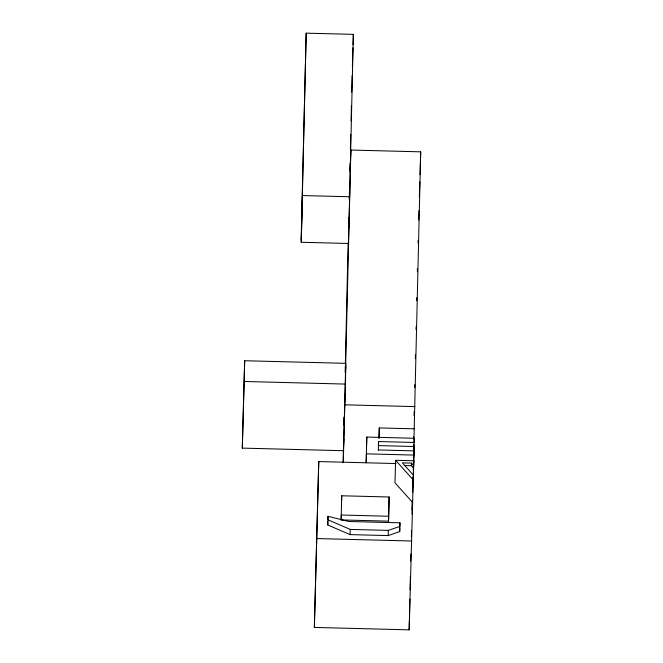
<?xml version="1.0" encoding="UTF-8"?>
<svg xmlns="http://www.w3.org/2000/svg" width="663" height="663" viewBox="0 0 663 663"><rect width="100%" height="100%" fill="white"/><g stroke="black" fill="none" stroke-linecap="round" stroke-linejoin="round"><path stroke-width="0.99" d="M242.302 448.113L244.68 360.738L345.821 363.332L345.423 384.076L343.442 450.707L242.302 448.113L244.68 360.738M301.143 239.981L306.182 33.15L353.346 34.36L349.633 196.762L348.415 243.478L301.242 242.277L306.182 33.15M412.668 502.504L394.974 482.788L395.637 460.288L413.778 460.752L409.154 629.85L314.361 627.422L318.762 461.572L396.035 463.553M314.361 627.422L318.762 461.572M327.771 524.997L328.003 516.303L348.813 521.499L399.955 522.809L399.714 531.585L388.203 535.588L350.105 534.61L327.771 524.997L327.853 521.499M328.003 516.303L327.928 519.8L350.263 529.414L388.361 530.392L399.872 526.389L399.955 522.809M341.138 519.933L341.727 495.775L389.123 496.993L388.675 516.245L388.535 521.151L341.138 519.933L341.288 515.027L388.675 516.245M343.094 462.592L343.376 450.16M343.451 447.061L343.641 438.773M343.948 425.306L344.138 417.027M344.47 402.524L344.636 395.272M345.158 372.49L345.299 366.274M345.373 363.167L348.116 243.031M348.614 227.915L348.854 217.704L348.514 228.793M349.277 199.182L349.442 191.98M349.931 170.374L350.097 163.164M350.404 149.788L350.76 134.357M351.067 120.973L351.415 105.541M351.721 92.157L352.119 75.681M343.301 462.666L350.851 150.045L420.698 151.835L413.969 439.063M413.389 471.095L413.985 446.506L378.44 445.594L378.556 441.55L414.11 442.461L414.201 438.26L366.805 437.05L366.158 462.791L366.424 453.848L413.82 455.067L413.372 470.067M378.333 450.26L378.556 441.55M379.054 438.168L379.286 427.925L414.209 428.82M388.535 521.151L389.123 496.993M399.714 531.585L399.797 528.005M409.154 629.85L409.361 620.609M409.411 618.554L409.858 599.054M410.074 589.813L410.372 576.462M410.728 561.064L410.894 553.878M413.53 438.492L413.579 436.42M414.052 415.709L414.151 411.566M414.698 387.747L414.765 384.639M415.361 358.749L415.452 354.606M416.024 329.751L416.091 326.644M416.687 300.753L416.754 297.646M417.35 271.755L417.425 268.648M418.013 242.757L418.063 240.686M412.046 510.137L412.253 500.913M412.726 480.418L412.792 477.343M413.389 464.688L413.853 444.193M343.517 447.641L343.716 439.461M344.072 425.14L344.271 416.961M301.242 242.277L302.461 195.552L349.633 196.762M413.389 467.738L414.201 438.26M352.401 66.383L352.948 47.786M353.039 44.686L353.346 34.36M349.393 199.115L349.608 191.889M350.197 172.256L350.851 150.045M341.578 500.681L341.727 495.775M344.652 402.59L344.901 394.328M345.547 372.631L345.73 366.432M350.105 534.61L350.263 529.414M366.54 445.992L366.805 437.05M378.979 438.251L379.286 427.925M388.203 535.588L388.361 530.392M413.596 468.161L411.383 465.699L411.458 463.105L402.383 462.873L413.447 475.189L413.372 477.791M418.676 220.017L418.95 210.726M419.347 197.292L419.812 181.795M420.027 174.568L420.698 151.835M412.709 479.299L412.767 477.277M411.391 536.698L411.574 530.64M412.063 514.107L412.461 500.681M412.709 492.418L413.132 478.139M413.795 454.901L413.911 450.865L378.366 449.953M413.389 474.053L413.778 460.752M244.282 381.482L345.423 384.076M345.017 404.82L414.864 406.61M404.322 465.517L411.383 465.699M316.997 538.571L411.789 541.008M411.458 463.105L413.671 465.567M395.637 460.288L413.339 480.004M413.082 478.015L412.892 486.219L413.115 478.006M413.231 478.189L413.115 483.252L413.264 478.139"/></g></svg>
